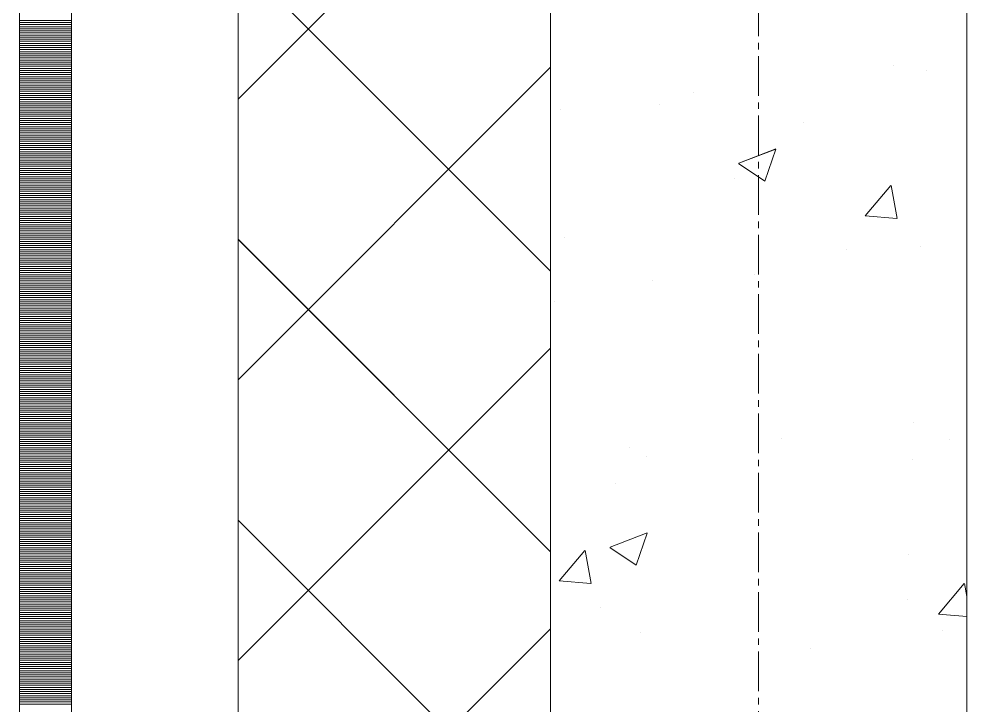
# Model space of a CAD drawing. Header units: millimetres. Extents: x 470010 to 1231400, y -134005 to 421770.
# Drawn here: x 672518.6 to 672983.6, y -61911.2 to -61582 of the extents above; entities that cross this region are included whole.
import ezdxf
from ezdxf.enums import TextEntityAlignment as Align

# ---------------------------------------------------------------- set-up
doc = ezdxf.new("R2010")
doc.units = ezdxf.units.MM
doc.linetypes.add('CENTER2', pattern=[28.575, 19.05, -3.175, 3.175, -3.175])
doc.linetypes.add('DASHED', pattern=[19.05, 12.7, -6.35])
doc.layers.get('Defpoints').update_dxf_attribs({"color": 140})
doc.layers.add('АР_Делит', color=120, linetype='Continuous', lineweight=0, plot=False)
for name, color, linetype, lineweight in [('АР_Стены ПЕНОблок', 52, 'Continuous', 20), ('АР_Тонкая', 254, 'Continuous', 5), ('АР_Утеплитель', 31, 'Continuous', 0), ('АР_Штриховка', 8, 'Continuous', 0)]:
    doc.layers.add(name, color=color, linetype=linetype, lineweight=lineweight)
doc.layers.add('РД_Оси_100', color=7, linetype='Continuous', lineweight=0, true_color=0x525252)
doc.styles.add('style1', font='ARIALN.TTF')

# ---------------------------------------------------------------- blocks, each defined once
blk = doc.blocks.new('СОШ_2200_АР_ОСИ_М100_28.05.24')
at = {"layer": 'АР_Делит', "color": 251, "linetype": 'DASHED', "true_color": 0x636466}
blk.add_lwpolyline([(114955, 135155), (114955, -355), (93595.036, -355), (93595.036, 13855), (94145, 13855), (94145, 68320), (66055, 68320), (66055, 13857.73), (83455, 13857.73), (83455, -355), (45245, -355), (45245, 13145), (44695, 13145), (44695, 26755), (45245, 26755), (45245, 68320), (20455, 68320), (20455, 26755), (27955, 26755), (27955, 13145), (-355, 13145), (-355, 100855)], dxfattribs=at)
at = {"layer": 'РД_Оси_100', "color": 251, "linetype": 'CENTER2', "true_color": 0x636466}
blk.add_line((0, -6155), (0, 139938.679), dxfattribs=at)
blk = doc.blocks.new('A$C9108343f')
at = {"layer": 'АР_Стены ПЕНОблок', "color": 18, "linetype": 'Continuous', "lineweight": 20, "true_color": 0x000000}
for p, q in [((7054.96, 97555), (7054.96, 21355)), ((7254.96, 21355), (7254.96, 97555))]:
    blk.add_line(p, q, dxfattribs=at)
at = {"layer": 'АР_Тонкая', "color": 18, "linetype": 'Continuous', "lineweight": 5, "true_color": 0x000000}
for p, q in [((6799.96, 97555), (6799.96, 21355)), ((6824.96, 97555), (6824.96, 21355)), ((6824.96, 21355), (6824.96, 97555)), ((6904.96, 21355), (6904.96, 97555))]:
    blk.add_line(p, q, dxfattribs=at)
at = {"layer": 'АР_Утеплитель', "color": 18, "linetype": 'Continuous', "lineweight": 0, "true_color": 0x000000}
for p, q in [((6904.96, 97555), (6904.96, 21355)), ((7054.96, 21355), (7054.96, 97555))]:
    blk.add_line(p, q, dxfattribs=at)
at = {"layer": 'АР_Штриховка', "color": 18, "linetype": 'Continuous', "lineweight": 0, "true_color": 0x000000}
for p, q in [((6904.96, 38745.99), (7054.96, 38895.99)), ((7054.96, 38663.42), (6904.96, 38813.42)), ((6799.96, 38783.75), (6824.96, 38783.75)), ((6799.96, 38782.75), (6824.96, 38782.75)), ((6799.96, 38781.75), (6824.96, 38781.75)), ((6799.96, 38780.75), (6824.96, 38780.75)), ((6799.96, 38779.75), (6824.96, 38779.75)), ((6799.96, 38778.75), (6824.96, 38778.75)), ((6799.96, 38777.75), (6824.96, 38777.75)), ((6799.96, 38776.75), (6824.96, 38776.75)), ((6799.96, 38775.75), (6824.96, 38775.75)), ((6799.96, 38774.75), (6824.96, 38774.75)), ((6799.96, 38773.75), (6824.96, 38773.75)), ((6799.96, 38772.75), (6824.96, 38772.75)), ((6799.96, 38771.75), (6824.96, 38771.75)), ((6799.96, 38770.75), (6824.96, 38770.75)), ((6799.96, 38769.75), (6824.96, 38769.75)), ((6799.96, 38768.75), (6824.96, 38768.75)), ((6799.96, 38767.75), (6824.96, 38767.75)), ((6799.96, 38766.75), (6824.96, 38766.75)), ((6799.96, 38765.75), (6824.96, 38765.75)), ((6799.96, 38764.75), (6824.96, 38764.75)), ((6799.96, 38763.75), (6824.96, 38763.75)), ((6799.96, 38762.75), (6824.96, 38762.75)), ((6799.96, 38761.75), (6824.96, 38761.75)), ((6799.96, 38760.75), (6824.96, 38760.75)), ((6799.96, 38759.75), (6824.96, 38759.75)), ((6799.96, 38758.75), (6824.96, 38758.75)), ((6799.96, 38757.75), (6824.96, 38757.75)), ((6904.96, 38611.28), (7054.96, 38761.28)), ((7219.76, 38761.98), (7219.76, 38761.98)), ((7235.62, 38759.8), (7235.62, 38759.8)), ((6799.96, 38756.75), (6824.96, 38756.75)), ((6799.96, 38755.75), (6824.96, 38755.75)), ((6799.96, 38754.75), (6824.96, 38754.75)), ((6799.96, 38753.75), (6824.96, 38753.75)), ((6799.96, 38752.75), (6824.96, 38752.75)), ((6799.96, 38751.75), (6824.96, 38751.75)), ((6799.96, 38750.75), (6824.96, 38750.75)), ((6799.96, 38749.75), (6824.96, 38749.75)), ((6799.96, 38748.75), (6824.96, 38748.75)), ((7123.56, 38749.31), (7123.56, 38749.31)), ((6799.96, 38747.75), (6824.96, 38747.75)), ((6799.96, 38746.75), (6824.96, 38746.75)), ((6799.96, 38745.75), (6824.96, 38745.75)), ((6799.96, 38744.75), (6824.96, 38744.75)), ((6799.96, 38743.75), (6824.96, 38743.75)), ((6799.96, 38742.75), (6824.96, 38742.75)), ((6799.96, 38741.75), (6824.96, 38741.75)), ((6799.96, 38740.75), (6824.96, 38740.75)), ((6799.96, 38739.75), (6824.96, 38739.75)), ((7059.97, 38740.94), (7059.97, 38740.94)), ((7107.32, 38743.53), (7107.32, 38743.53)), ((6799.96, 38738.75), (6824.96, 38738.75)), ((6799.96, 38737.75), (6824.96, 38737.75)), ((6799.96, 38736.75), (6824.96, 38736.75)), ((6799.96, 38735.75), (6824.96, 38735.75)), ((6799.96, 38734.75), (6824.96, 38734.75)), ((7176.67, 38734.72), (7176.67, 38734.72)), ((6799.96, 38733.75), (6824.96, 38733.75)), ((6799.96, 38732.75), (6824.96, 38732.75)), ((6799.96, 38731.75), (6824.96, 38731.75)), ((6799.96, 38730.75), (6824.96, 38730.75)), ((6799.96, 38729.75), (6824.96, 38729.75)), ((6799.96, 38728.75), (6824.96, 38728.75)), ((6799.96, 38727.75), (6824.96, 38727.75)), ((6799.96, 38726.75), (6824.96, 38726.75)), ((6799.96, 38725.75), (6824.96, 38725.75)), ((6799.96, 38724.75), (6824.96, 38724.75)), ((6799.96, 38723.75), (6824.96, 38723.75)), ((6799.96, 38722.75), (6824.96, 38722.75)), ((6799.96, 38721.75), (6824.96, 38721.75)), ((6799.96, 38720.75), (6824.96, 38720.75)), ((7145.44, 38715.24), (7163.23, 38722.06)), ((7158.03, 38706.58), (7163.18, 38721.93)), ((6799.96, 38719.75), (6824.96, 38719.75)), ((6799.96, 38718.75), (6824.96, 38718.75)), ((6799.96, 38717.75), (6824.96, 38717.75)), ((6799.96, 38716.75), (6824.96, 38716.75)), ((6799.96, 38715.75), (6824.96, 38715.75)), ((6799.96, 38714.75), (6824.96, 38714.75)), ((6799.96, 38713.75), (6824.96, 38713.75)), ((6799.96, 38712.75), (6824.96, 38712.75)), ((6799.96, 38711.75), (6824.96, 38711.75)), ((7145.38, 38715.11), (7158.02, 38706.58)), ((6799.96, 38710.75), (6824.96, 38710.75)), ((6799.96, 38709.75), (6824.96, 38709.75)), ((6799.96, 38708.75), (6824.96, 38708.75)), ((6799.96, 38707.75), (6824.96, 38707.75)), ((6799.96, 38706.75), (6824.96, 38706.75)), ((7143.61, 38708.07), (7143.61, 38708.07)), ((6799.96, 38705.75), (6824.96, 38705.75)), ((6799.96, 38704.75), (6824.96, 38704.75)), ((6799.96, 38703.75), (6824.96, 38703.75)), ((6799.96, 38702.75), (6824.96, 38702.75)), ((7206.16, 38689.98), (7218.4, 38704.58)), ((7221.51, 38688.68), (7218.57, 38704.6)), ((6799.96, 38701.75), (6824.96, 38701.75)), ((6799.96, 38700.75), (6824.96, 38700.75)), ((6799.96, 38699.75), (6824.96, 38699.75)), ((6799.96, 38698.75), (6824.96, 38698.75)), ((6799.96, 38697.75), (6824.96, 38697.75)), ((6799.96, 38696.75), (6824.96, 38696.75)), ((6799.96, 38695.75), (6824.96, 38695.75)), ((6799.96, 38694.75), (6824.96, 38694.75)), ((6799.96, 38693.75), (6824.96, 38693.75)), ((6799.96, 38692.75), (6824.96, 38692.75)), ((6799.96, 38691.75), (6824.96, 38691.75)), ((6799.96, 38690.75), (6824.96, 38690.75)), ((6799.96, 38689.75), (6824.96, 38689.75)), ((6799.96, 38688.75), (6824.96, 38688.75)), ((7206.16, 38689.98), (7221.34, 38688.65)), ((6799.96, 38687.75), (6824.96, 38687.75)), ((6799.96, 38686.75), (6824.96, 38686.75)), ((6799.96, 38685.75), (6824.96, 38685.75)), ((6799.96, 38684.75), (6824.96, 38684.75)), ((6799.96, 38683.75), (6824.96, 38683.75)), ((6799.96, 38682.75), (6824.96, 38682.75)), ((6799.96, 38681.75), (6824.96, 38681.75)), ((6799.96, 38680.75), (6824.96, 38680.75)), ((6799.96, 38679.75), (6824.96, 38679.75)), ((6799.96, 38678.75), (6824.96, 38678.75)), ((7054.96, 38528.72), (6904.96, 38678.72)), ((7061.58, 38679.68), (7061.58, 38679.68)), ((6799.96, 38677.75), (6824.96, 38677.75)), ((6799.96, 38676.75), (6824.96, 38676.75)), ((6799.96, 38675.75), (6824.96, 38675.75)), ((6799.96, 38674.75), (6824.96, 38674.75)), ((7232.53, 38675.24), (7232.53, 38675.24)), ((6799.96, 38673.75), (6824.96, 38673.75)), ((6799.96, 38672.75), (6824.96, 38672.75)), ((6799.96, 38671.75), (6824.96, 38671.75)), ((6799.96, 38670.75), (6824.96, 38670.75)), ((6799.96, 38669.75), (6824.96, 38669.75)), ((7197.17, 38673.95), (7197.17, 38673.95)), ((6799.96, 38668.75), (6824.96, 38668.75)), ((6799.96, 38667.75), (6824.96, 38667.75)), ((6799.96, 38666.75), (6824.96, 38666.75)), ((6799.96, 38665.75), (6824.96, 38665.75)), ((6799.96, 38664.75), (6824.96, 38664.75)), ((6799.96, 38663.75), (6824.96, 38663.75)), ((6799.96, 38662.75), (6824.96, 38662.75)), ((6799.96, 38661.75), (6824.96, 38661.75)), ((6799.96, 38660.75), (6824.96, 38660.75)), ((7152.94, 38661.8), (7152.94, 38661.8)), ((6799.96, 38659.75), (6824.96, 38659.75)), ((6799.96, 38658.75), (6824.96, 38658.75)), ((6799.96, 38657.75), (6824.96, 38657.75)), ((6799.96, 38656.75), (6824.96, 38656.75)), ((6799.96, 38655.75), (6824.96, 38655.75)), ((7104.24, 38658.98), (7104.24, 38658.98)), ((6799.96, 38654.75), (6824.96, 38654.75)), ((6799.96, 38653.75), (6824.96, 38653.75)), ((6799.96, 38652.75), (6824.96, 38652.75)), ((6799.96, 38651.75), (6824.96, 38651.75)), ((6799.96, 38650.75), (6824.96, 38650.75)), ((6799.96, 38649.75), (6824.96, 38649.75)), ((6799.96, 38648.75), (6824.96, 38648.75)), ((6799.96, 38647.75), (6824.96, 38647.75)), ((6799.96, 38646.75), (6824.96, 38646.75)), ((7056.74, 38649.13), (7056.74, 38649.13)), ((6799.96, 38645.75), (6824.96, 38645.75)), ((6799.96, 38644.75), (6824.96, 38644.75)), ((6799.96, 38643.75), (6824.96, 38643.75)), ((6799.96, 38642.75), (6824.96, 38642.75)), ((6799.96, 38641.75), (6824.96, 38641.75)), ((6799.96, 38640.75), (6824.96, 38640.75)), ((6799.96, 38639.75), (6824.96, 38639.75)), ((6799.96, 38638.75), (6824.96, 38638.75)), ((6799.96, 38637.75), (6824.96, 38637.75)), ((6799.96, 38636.75), (6824.96, 38636.75)), ((6799.96, 38635.75), (6824.96, 38635.75)), ((6799.96, 38634.75), (6824.96, 38634.75)), ((6799.96, 38633.75), (6824.96, 38633.75)), ((6799.96, 38632.75), (6824.96, 38632.75)), ((6799.96, 38631.75), (6824.96, 38631.75)), ((6799.96, 38630.75), (6824.96, 38630.75)), ((6799.96, 38629.75), (6824.96, 38629.75)), ((6799.96, 38628.75), (6824.96, 38628.75)), ((6799.96, 38627.75), (6824.96, 38627.75)), ((6799.96, 38626.75), (6824.96, 38626.75)), ((6799.96, 38625.75), (6824.96, 38625.75)), ((6799.96, 38624.75), (6824.96, 38624.75)), ((6799.96, 38623.75), (6824.96, 38623.75)), ((6904.96, 38476.58), (7054.96, 38626.58)), ((6799.96, 38622.75), (6824.96, 38622.75)), ((6799.96, 38621.75), (6824.96, 38621.75)), ((6799.96, 38620.75), (6824.96, 38620.75)), ((6799.96, 38619.75), (6824.96, 38619.75)), ((6799.96, 38618.75), (6824.96, 38618.75)), ((6799.96, 38617.75), (6824.96, 38617.75)), ((6799.96, 38616.75), (6824.96, 38616.75)), ((6799.96, 38615.75), (6824.96, 38615.75)), ((6799.96, 38614.75), (6824.96, 38614.75)), ((6799.96, 38613.75), (6824.96, 38613.75)), ((6799.96, 38612.75), (6824.96, 38612.75)), ((6799.96, 38611.75), (6824.96, 38611.75)), ((6799.96, 38610.75), (6824.96, 38610.75)), ((6799.96, 38609.75), (6824.96, 38609.75)), ((6799.96, 38608.75), (6824.96, 38608.75)), ((6799.96, 38607.75), (6824.96, 38607.75)), ((6799.96, 38606.75), (6824.96, 38606.75)), ((6799.96, 38605.75), (6824.96, 38605.75)), ((6799.96, 38604.75), (6824.96, 38604.75)), ((6799.96, 38603.75), (6824.96, 38603.75)), ((6799.96, 38602.75), (6824.96, 38602.75)), ((6799.96, 38601.75), (6824.96, 38601.75)), ((6799.96, 38600.75), (6824.96, 38600.75)), ((6799.96, 38599.75), (6824.96, 38599.75)), ((6799.96, 38598.75), (6824.96, 38598.75)), ((6799.96, 38597.75), (6824.96, 38597.75)), ((6799.96, 38596.75), (6824.96, 38596.75)), ((6799.96, 38595.75), (6824.96, 38595.75)), ((6799.96, 38594.75), (6824.96, 38594.75)), ((6799.96, 38593.75), (6824.96, 38593.75)), ((6799.96, 38592.75), (6824.96, 38592.75)), ((6799.96, 38591.75), (6824.96, 38591.75)), ((6799.96, 38590.75), (6824.96, 38590.75)), ((7229.44, 38590.69), (7229.44, 38590.69)), ((6799.96, 38589.75), (6824.96, 38589.75)), ((6799.96, 38588.75), (6824.96, 38588.75)), ((6799.96, 38587.75), (6824.96, 38587.75)), ((6799.96, 38586.75), (6824.96, 38586.75)), ((6799.96, 38585.75), (6824.96, 38585.75)), ((6799.96, 38584.75), (6824.96, 38584.75)), ((6799.96, 38583.75), (6824.96, 38583.75)), ((6799.96, 38582.75), (6824.96, 38582.75)), ((6799.96, 38581.75), (6824.96, 38581.75)), ((7166.19, 38583.17), (7166.19, 38583.17)), ((7246.53, 38582.74), (7246.53, 38582.74)), ((6799.96, 38580.75), (6824.96, 38580.75)), ((6799.96, 38579.75), (6824.96, 38579.75)), ((6799.96, 38578.75), (6824.96, 38578.75)), ((6799.96, 38577.75), (6824.96, 38577.75)), ((6799.96, 38576.75), (6824.96, 38576.75)), ((7093.08, 38578.96), (7093.08, 38578.96)), ((6799.96, 38575.75), (6824.96, 38575.75)), ((6799.96, 38574.75), (6824.96, 38574.75)), ((6799.96, 38573.75), (6824.96, 38573.75)), ((6799.96, 38572.75), (6824.96, 38572.75)), ((6799.96, 38571.75), (6824.96, 38571.75)), ((7101.15, 38574.42), (7101.15, 38574.42)), ((7228.67, 38573.23), (7228.67, 38573.23)), ((6799.96, 38570.75), (6824.96, 38570.75)), ((6799.96, 38569.75), (6824.96, 38569.75)), ((6799.96, 38568.75), (6824.96, 38568.75)), ((6799.96, 38567.75), (6824.96, 38567.75)), ((6799.96, 38566.75), (6824.96, 38566.75)), ((6799.96, 38565.75), (6824.96, 38565.75)), ((6799.96, 38564.75), (6824.96, 38564.75)), ((6799.96, 38563.75), (6824.96, 38563.75)), ((6799.96, 38562.75), (6824.96, 38562.75)), ((6799.96, 38561.75), (6824.96, 38561.75)), ((6799.96, 38560.75), (6824.96, 38560.75)), ((6799.96, 38559.75), (6824.96, 38559.75)), ((6799.96, 38558.75), (6824.96, 38558.75)), ((7086.12, 38561.62), (7086.12, 38561.62)), ((6799.96, 38557.75), (6824.96, 38557.75)), ((6799.96, 38556.75), (6824.96, 38556.75)), ((6799.96, 38555.75), (6824.96, 38555.75)), ((6799.96, 38554.75), (6824.96, 38554.75)), ((6799.96, 38553.75), (6824.96, 38553.75)), ((6799.96, 38552.75), (6824.96, 38552.75)), ((6799.96, 38551.75), (6824.96, 38551.75)), ((6799.96, 38550.75), (6824.96, 38550.75)), ((6799.96, 38549.75), (6824.96, 38549.75)), ((6799.96, 38548.75), (6824.96, 38548.75)), ((6799.96, 38547.75), (6824.96, 38547.75)), ((6799.96, 38546.75), (6824.96, 38546.75)), ((6799.96, 38545.75), (6824.96, 38545.75)), ((6799.96, 38544.75), (6824.96, 38544.75)), ((7054.96, 38394.01), (6904.96, 38544.01)), ((6799.96, 38543.75), (6824.96, 38543.75)), ((6799.96, 38542.75), (6824.96, 38542.75)), ((6799.96, 38541.75), (6824.96, 38541.75)), ((6799.96, 38540.75), (6824.96, 38540.75)), ((6799.96, 38539.75), (6824.96, 38539.75)), ((6799.96, 38538.75), (6824.96, 38538.75)), ((6799.96, 38537.75), (6824.96, 38537.75)), ((6799.96, 38536.75), (6824.96, 38536.75)), ((6799.96, 38535.75), (6824.96, 38535.75)), ((6799.96, 38534.75), (6824.96, 38534.75)), ((7083.64, 38531.05), (7101.43, 38537.88)), ((7096.23, 38522.39), (7101.38, 38537.74)), ((6799.96, 38533.75), (6824.96, 38533.75)), ((6799.96, 38532.75), (6824.96, 38532.75)), ((6799.96, 38531.75), (6824.96, 38531.75)), ((6799.96, 38530.75), (6824.96, 38530.75)), ((7083.58, 38530.92), (7096.22, 38522.4)), ((6799.96, 38529.75), (6824.96, 38529.75)), ((6799.96, 38528.75), (6824.96, 38528.75)), ((6799.96, 38527.75), (6824.96, 38527.75)), ((6799.96, 38526.75), (6824.96, 38526.75)), ((6799.96, 38525.75), (6824.96, 38525.75)), ((7059.22, 38514.86), (7071.46, 38529.46)), ((7074.56, 38513.56), (7071.63, 38529.48)), ((7227.05, 38527.4), (7227.05, 38527.4)), ((6799.96, 38524.75), (6824.96, 38524.75)), ((6799.96, 38523.75), (6824.96, 38523.75)), ((6799.96, 38522.75), (6824.96, 38522.75)), ((6799.96, 38521.75), (6824.96, 38521.75)), ((6799.96, 38520.75), (6824.96, 38520.75)), ((6799.96, 38519.75), (6824.96, 38519.75)), ((6799.96, 38518.75), (6824.96, 38518.75)), ((6799.96, 38517.75), (6824.96, 38517.75)), ((6799.96, 38516.75), (6824.96, 38516.75)), ((6799.96, 38515.75), (6824.96, 38515.75)), ((6799.96, 38514.75), (6824.96, 38514.75)), ((6799.96, 38513.75), (6824.96, 38513.75)), ((6799.96, 38512.75), (6824.96, 38512.75)), ((6799.96, 38511.75), (6824.96, 38511.75)), ((7059.22, 38514.86), (7074.4, 38513.53)), ((7241.4, 38498.93), (7253.65, 38513.52)), ((7254.96, 38507.33), (7253.81, 38513.54)), ((6799.96, 38510.75), (6824.96, 38510.75)), ((6799.96, 38509.75), (6824.96, 38509.75)), ((6799.96, 38508.75), (6824.96, 38508.75)), ((6799.96, 38507.75), (6824.96, 38507.75)), ((6799.96, 38506.75), (6824.96, 38506.75)), ((6799.96, 38505.75), (6824.96, 38505.75)), ((6799.96, 38504.75), (6824.96, 38504.75)), ((6799.96, 38503.75), (6824.96, 38503.75)), ((6799.96, 38502.75), (6824.96, 38502.75)), ((7226.35, 38506.13), (7226.35, 38506.13)), ((6799.96, 38501.75), (6824.96, 38501.75)), ((6799.96, 38500.75), (6824.96, 38500.75)), ((6799.96, 38499.75), (6824.96, 38499.75)), ((6799.96, 38498.75), (6824.96, 38498.75)), ((6799.96, 38497.75), (6824.96, 38497.75)), ((7078.92, 38501.98), (7078.92, 38501.98)), ((7241.4, 38498.92), (7254.96, 38497.73)), ((6799.96, 38496.75), (6824.96, 38496.75)), ((6799.96, 38495.75), (6824.96, 38495.75)), ((6799.96, 38494.75), (6824.96, 38494.75)), ((6799.96, 38493.75), (6824.96, 38493.75)), ((6799.96, 38492.75), (6824.96, 38492.75)), ((6799.96, 38491.75), (6824.96, 38491.75)), ((6799.96, 38490.75), (6824.96, 38490.75)), ((6799.96, 38489.75), (6824.96, 38489.75)), ((6799.96, 38488.75), (6824.96, 38488.75)), ((6904.96, 38341.88), (7054.96, 38491.88)), ((7098.06, 38489.87), (7098.06, 38489.87)), ((7243.3, 38490.93), (7243.3, 38490.93)), ((6799.96, 38487.75), (6824.96, 38487.75)), ((6799.96, 38486.75), (6824.96, 38486.75)), ((6799.96, 38485.75), (6824.96, 38485.75)), ((6799.96, 38484.75), (6824.96, 38484.75)), ((6799.96, 38483.75), (6824.96, 38483.75)), ((6799.96, 38482.75), (6824.96, 38482.75)), ((6799.96, 38481.75), (6824.96, 38481.75)), ((6799.96, 38480.75), (6824.96, 38480.75)), ((6799.96, 38479.75), (6824.96, 38479.75)), ((6799.96, 38478.75), (6824.96, 38478.75)), ((7179.71, 38482.55), (7179.71, 38482.55)), ((6799.96, 38477.75), (6824.96, 38477.75)), ((6799.96, 38476.75), (6824.96, 38476.75)), ((6799.96, 38475.75), (6824.96, 38475.75)), ((6799.96, 38474.75), (6824.96, 38474.75)), ((6799.96, 38473.75), (6824.96, 38473.75)), ((6799.96, 38472.75), (6824.96, 38472.75)), ((6799.96, 38471.75), (6824.96, 38471.75)), ((6799.96, 38470.75), (6824.96, 38470.75)), ((6799.96, 38469.75), (6824.96, 38469.75)), ((6799.96, 38468.75), (6824.96, 38468.75)), ((6799.96, 38467.75), (6824.96, 38467.75)), ((6799.96, 38466.75), (6824.96, 38466.75)), ((6799.96, 38465.75), (6824.96, 38465.75)), ((6799.96, 38464.75), (6824.96, 38464.75)), ((6799.96, 38463.75), (6824.96, 38463.75)), ((6799.96, 38462.75), (6824.96, 38462.75)), ((6799.96, 38461.75), (6824.96, 38461.75)), ((6799.96, 38460.75), (6824.96, 38460.75)), ((6799.96, 38459.75), (6824.96, 38459.75)), ((6799.96, 38458.75), (6824.96, 38458.75)), ((6799.96, 38457.75), (6824.96, 38457.75)), ((6799.96, 38456.75), (6824.96, 38456.75)), ((6799.96, 38455.75), (6824.96, 38455.75))]:
    blk.add_line(p, q, dxfattribs=at)
at = {"layer": 'РД_Оси_100'}
blk.add_blockref('СОШ_2200_АР_ОСИ_М100_28.05.24', (7154.96, 6755), dxfattribs=at)
at = {"layer": 'Defpoints', "color": 18, "true_color": 0x000000, "style": 'style1'}
for p in [(143949.34, 316089.12), (143974.98, 281639.5), (143890.4, 273244.71), (143839.99, 264276.81), (143967.75, 254892.38), (12251.96, 104178.14), (12382.58, 96023.14)]:
    blk.add_attdef('АР-ПОМЕЩЕНИЕ:НАИМЕНОВАНИЕ', text='', height=100, dxfattribs=at).set_placement(p, align=Align.MIDDLE)
at = {"layer": 'Defpoints', "color": 18, "true_color": 0x000000, "style": 'style1', "flags": 8}
for p in [(143951.3, 279099.09), (143848.34, 269251.11), (143875.33, 260094.25), (144049.74, 250824.7), (163419.28, 238153.36), (155897.46, 237965.97), (183037.2, 237965.97), (143342.94, 237876.19)]:
    blk.add_attdef('АР-ПОМЕЩЕНИЕ:НАИМЕНОВАНИЕ', text='', height=100, dxfattribs=at).set_placement(p, align=Align.MIDDLE)

msp = doc.modelspace()

# ---------------------------------------------------------------- linework, layer by layer
at = {"layer": 'АР_Стены ПЕНОблок', "color": 18, "linetype": 'Continuous', "lineweight": 20, "true_color": 0x000000}
for p, q in [((672773.57, -2811.242), (672773.57, -79011.242)), ((672973.57, -79011.242), (672973.57, -2811.242))]:
    msp.add_line(p, q, dxfattribs=at)
at = {"layer": 'АР_Тонкая', "color": 18, "linetype": 'Continuous', "lineweight": 5, "true_color": 0x000000}
for p, q in [((672518.57, -2811.242), (672518.57, -79011.242)), ((672543.57, -2811.242), (672543.57, -79011.242)), ((672543.57, -79011.242), (672543.57, -2811.242)), ((672623.57, -79011.242), (672623.57, -2811.242))]:
    msp.add_line(p, q, dxfattribs=at)
at = {"layer": 'АР_Утеплитель', "color": 18, "linetype": 'Continuous', "lineweight": 0, "true_color": 0x000000}
for p, q in [((672623.57, -2811.242), (672623.57, -79011.242)), ((672773.57, -79011.242), (672773.57, -2811.242))]:
    msp.add_line(p, q, dxfattribs=at)
at = {"layer": 'АР_Штриховка', "color": 18, "linetype": 'Continuous', "lineweight": 0, "true_color": 0x000000}
for p, q in [((672623.57, -61620.254), (672773.57, -61470.254)), ((672773.57, -61702.821), (672623.57, -61552.821)), ((672518.57, -61582.492), (672543.57, -61582.492)), ((672518.57, -61583.492), (672543.57, -61583.492)), ((672518.57, -61584.492), (672543.57, -61584.492)), ((672518.57, -61585.492), (672543.57, -61585.492)), ((672518.57, -61586.492), (672543.57, -61586.492)), ((672518.57, -61587.492), (672543.57, -61587.492)), ((672518.57, -61588.492), (672543.57, -61588.492)), ((672518.57, -61589.492), (672543.57, -61589.492)), ((672518.57, -61590.492), (672543.57, -61590.492)), ((672518.57, -61591.492), (672543.57, -61591.492)), ((672518.57, -61592.492), (672543.57, -61592.492)), ((672518.57, -61593.492), (672543.57, -61593.492)), ((672518.57, -61594.492), (672543.57, -61594.492)), ((672518.57, -61595.492), (672543.57, -61595.492)), ((672518.57, -61596.492), (672543.57, -61596.492)), ((672518.57, -61597.492), (672543.57, -61597.492)), ((672518.57, -61598.492), (672543.57, -61598.492)), ((672518.57, -61599.492), (672543.57, -61599.492)), ((672518.57, -61600.492), (672543.57, -61600.492)), ((672518.57, -61601.492), (672543.57, -61601.492)), ((672518.57, -61602.492), (672543.57, -61602.492)), ((672518.57, -61603.492), (672543.57, -61603.492)), ((672518.57, -61604.492), (672543.57, -61604.492)), ((672518.57, -61605.492), (672543.57, -61605.492)), ((672518.57, -61606.492), (672543.57, -61606.492)), ((672518.57, -61607.492), (672543.57, -61607.492)), ((672623.57, -61754.958), (672773.57, -61604.958)), ((672518.57, -61608.492), (672543.57, -61608.492)), ((672518.57, -61609.492), (672543.57, -61609.492)), ((672518.57, -61610.492), (672543.57, -61610.492)), ((672518.57, -61611.492), (672543.57, -61611.492)), ((672518.57, -61612.492), (672543.57, -61612.492)), ((672518.57, -61613.492), (672543.57, -61613.492)), ((672518.57, -61614.492), (672543.57, -61614.492)), ((672518.57, -61615.492), (672543.57, -61615.492)), ((672518.57, -61616.492), (672543.57, -61616.492)), ((672518.57, -61617.492), (672543.57, -61617.492)), ((672518.57, -61618.492), (672543.57, -61618.492)), ((672518.57, -61619.492), (672543.57, -61619.492)), ((672518.57, -61620.492), (672543.57, -61620.492)), ((672518.57, -61621.492), (672543.57, -61621.492)), ((672518.57, -61622.492), (672543.57, -61622.492)), ((672518.57, -61623.492), (672543.57, -61623.492)), ((672518.57, -61624.492), (672543.57, -61624.492)), ((672518.57, -61625.492), (672543.57, -61625.492)), ((672518.57, -61626.492), (672543.57, -61626.492)), ((672518.57, -61627.492), (672543.57, -61627.492)), ((672518.57, -61628.492), (672543.57, -61628.492)), ((672518.57, -61629.492), (672543.57, -61629.492)), ((672518.57, -61630.492), (672543.57, -61630.492)), ((672518.57, -61631.492), (672543.57, -61631.492)), ((672518.57, -61632.492), (672543.57, -61632.492)), ((672518.57, -61633.492), (672543.57, -61633.492)), ((672518.57, -61634.492), (672543.57, -61634.492)), ((672518.57, -61635.492), (672543.57, -61635.492)), ((672518.57, -61636.492), (672543.57, -61636.492)), ((672518.57, -61637.492), (672543.57, -61637.492)), ((672518.57, -61638.492), (672543.57, -61638.492)), ((672518.57, -61639.492), (672543.57, -61639.492)), ((672518.57, -61640.492), (672543.57, -61640.492)), ((672518.57, -61641.492), (672543.57, -61641.492)), ((672518.57, -61642.492), (672543.57, -61642.492)), ((672518.57, -61643.492), (672543.57, -61643.492)), ((672518.57, -61644.492), (672543.57, -61644.492)), ((672864.055, -61651.005), (672881.84, -61644.178)), ((672876.642, -61659.661), (672881.792, -61644.312)), ((672518.57, -61645.492), (672543.57, -61645.492)), ((672518.57, -61646.492), (672543.57, -61646.492)), ((672518.57, -61647.492), (672543.57, -61647.492)), ((672518.57, -61648.492), (672543.57, -61648.492)), ((672518.57, -61649.492), (672543.57, -61649.492)), ((672518.57, -61650.492), (672543.57, -61650.492)), ((672518.57, -61651.492), (672543.57, -61651.492)), ((672518.57, -61652.492), (672543.57, -61652.492)), ((672518.57, -61653.492), (672543.57, -61653.492)), ((672863.996, -61651.135), (672876.631, -61659.657)), ((672518.57, -61654.492), (672543.57, -61654.492)), ((672518.57, -61655.492), (672543.57, -61655.492)), ((672518.57, -61656.492), (672543.57, -61656.492)), ((672518.57, -61657.492), (672543.57, -61657.492)), ((672518.57, -61658.492), (672543.57, -61658.492)), ((672518.57, -61659.492), (672543.57, -61659.492)), ((672518.57, -61660.492), (672543.57, -61660.492)), ((672518.57, -61661.492), (672543.57, -61661.492)), ((672518.57, -61662.492), (672543.57, -61662.492)), ((672518.57, -61663.492), (672543.57, -61663.492)), ((672924.769, -61676.26), (672937.014, -61661.667)), ((672940.118, -61677.562), (672937.181, -61661.641)), ((672518.57, -61664.492), (672543.57, -61664.492)), ((672518.57, -61665.492), (672543.57, -61665.492)), ((672518.57, -61666.492), (672543.57, -61666.492)), ((672518.57, -61667.492), (672543.57, -61667.492)), ((672518.57, -61668.492), (672543.57, -61668.492)), ((672518.57, -61669.492), (672543.57, -61669.492)), ((672518.57, -61670.492), (672543.57, -61670.492)), ((672518.57, -61671.492), (672543.57, -61671.492)), ((672518.57, -61672.492), (672543.57, -61672.492)), ((672518.57, -61673.492), (672543.57, -61673.492)), ((672518.57, -61674.492), (672543.57, -61674.492)), ((672518.57, -61675.492), (672543.57, -61675.492)), ((672518.57, -61676.492), (672543.57, -61676.492)), ((672518.57, -61677.492), (672543.57, -61677.492)), ((672924.769, -61676.264), (672939.951, -61677.593)), ((672518.57, -61678.492), (672543.57, -61678.492)), ((672518.57, -61679.492), (672543.57, -61679.492)), ((672518.57, -61680.492), (672543.57, -61680.492)), ((672518.57, -61681.492), (672543.57, -61681.492)), ((672518.57, -61682.492), (672543.57, -61682.492)), ((672518.57, -61683.492), (672543.57, -61683.492)), ((672518.57, -61684.492), (672543.57, -61684.492)), ((672518.57, -61685.492), (672543.57, -61685.492)), ((672518.57, -61686.492), (672543.57, -61686.492)), ((672518.57, -61687.492), (672543.57, -61687.492)), ((672518.57, -61688.492), (672543.57, -61688.492)), ((672518.57, -61689.492), (672543.57, -61689.492)), ((672518.57, -61690.492), (672543.57, -61690.492)), ((672518.57, -61691.492), (672543.57, -61691.492)), ((672773.57, -61837.524), (672623.57, -61687.524)), ((672518.57, -61692.492), (672543.57, -61692.492)), ((672518.57, -61693.492), (672543.57, -61693.492)), ((672518.57, -61694.492), (672543.57, -61694.492)), ((672518.57, -61695.492), (672543.57, -61695.492)), ((672518.57, -61696.492), (672543.57, -61696.492)), ((672518.57, -61697.492), (672543.57, -61697.492)), ((672518.57, -61698.492), (672543.57, -61698.492)), ((672518.57, -61699.492), (672543.57, -61699.492)), ((672518.57, -61700.492), (672543.57, -61700.492)), ((672518.57, -61701.492), (672543.57, -61701.492)), ((672518.57, -61702.492), (672543.57, -61702.492)), ((672518.57, -61703.492), (672543.57, -61703.492)), ((672518.57, -61704.492), (672543.57, -61704.492)), ((672518.57, -61705.492), (672543.57, -61705.492)), ((672518.57, -61706.492), (672543.57, -61706.492)), ((672518.57, -61707.492), (672543.57, -61707.492)), ((672518.57, -61708.492), (672543.57, -61708.492)), ((672518.57, -61709.492), (672543.57, -61709.492)), ((672518.57, -61710.492), (672543.57, -61710.492)), ((672518.57, -61711.492), (672543.57, -61711.492)), ((672518.57, -61712.492), (672543.57, -61712.492)), ((672518.57, -61713.492), (672543.57, -61713.492)), ((672518.57, -61714.492), (672543.57, -61714.492)), ((672518.57, -61715.492), (672543.57, -61715.492)), ((672518.57, -61716.492), (672543.57, -61716.492)), ((672518.57, -61717.492), (672543.57, -61717.492)), ((672518.57, -61718.492), (672543.57, -61718.492)), ((672518.57, -61719.492), (672543.57, -61719.492)), ((672518.57, -61720.492), (672543.57, -61720.492)), ((672518.57, -61721.492), (672543.57, -61721.492)), ((672518.57, -61722.492), (672543.57, -61722.492)), ((672518.57, -61723.492), (672543.57, -61723.492)), ((672518.57, -61724.492), (672543.57, -61724.492)), ((672518.57, -61725.492), (672543.57, -61725.492)), ((672518.57, -61726.492), (672543.57, -61726.492)), ((672518.57, -61727.492), (672543.57, -61727.492)), ((672518.57, -61728.492), (672543.57, -61728.492)), ((672518.57, -61729.492), (672543.57, -61729.492)), ((672518.57, -61730.492), (672543.57, -61730.492)), ((672518.57, -61731.492), (672543.57, -61731.492)), ((672518.57, -61732.492), (672543.57, -61732.492)), ((672518.57, -61733.492), (672543.57, -61733.492)), ((672518.57, -61734.492), (672543.57, -61734.492)), ((672518.57, -61735.492), (672543.57, -61735.492)), ((672518.57, -61736.492), (672543.57, -61736.492)), ((672518.57, -61737.492), (672543.57, -61737.492)), ((672518.57, -61738.492), (672543.57, -61738.492)), ((672518.57, -61739.492), (672543.57, -61739.492)), ((672518.57, -61740.492), (672543.57, -61740.492)), ((672518.57, -61741.492), (672543.57, -61741.492)), ((672518.57, -61742.492), (672543.57, -61742.492)), ((672623.57, -61889.661), (672773.57, -61739.661)), ((672518.57, -61743.492), (672543.57, -61743.492)), ((672518.57, -61744.492), (672543.57, -61744.492)), ((672518.57, -61745.492), (672543.57, -61745.492)), ((672518.57, -61746.492), (672543.57, -61746.492)), ((672518.57, -61747.492), (672543.57, -61747.492)), ((672518.57, -61748.492), (672543.57, -61748.492)), ((672518.57, -61749.492), (672543.57, -61749.492)), ((672518.57, -61750.492), (672543.57, -61750.492)), ((672518.57, -61751.492), (672543.57, -61751.492)), ((672518.57, -61752.492), (672543.57, -61752.492)), ((672518.57, -61753.492), (672543.57, -61753.492)), ((672518.57, -61754.492), (672543.57, -61754.492)), ((672518.57, -61755.492), (672543.57, -61755.492)), ((672518.57, -61756.492), (672543.57, -61756.492)), ((672518.57, -61757.492), (672543.57, -61757.492)), ((672518.57, -61758.492), (672543.57, -61758.492)), ((672518.57, -61759.492), (672543.57, -61759.492)), ((672518.57, -61760.492), (672543.57, -61760.492)), ((672518.57, -61761.492), (672543.57, -61761.492)), ((672518.57, -61762.492), (672543.57, -61762.492)), ((672518.57, -61763.492), (672543.57, -61763.492)), ((672518.57, -61764.492), (672543.57, -61764.492)), ((672518.57, -61765.492), (672543.57, -61765.492)), ((672518.57, -61766.492), (672543.57, -61766.492)), ((672518.57, -61767.492), (672543.57, -61767.492)), ((672518.57, -61768.492), (672543.57, -61768.492)), ((672518.57, -61769.492), (672543.57, -61769.492)), ((672518.57, -61770.492), (672543.57, -61770.492)), ((672518.57, -61771.492), (672543.57, -61771.492)), ((672518.57, -61772.492), (672543.57, -61772.492)), ((672518.57, -61773.492), (672543.57, -61773.492)), ((672518.57, -61774.492), (672543.57, -61774.492)), ((672518.57, -61775.492), (672543.57, -61775.492)), ((672518.57, -61776.492), (672543.57, -61776.492)), ((672518.57, -61777.492), (672543.57, -61777.492)), ((672518.57, -61778.492), (672543.57, -61778.492)), ((672518.57, -61779.492), (672543.57, -61779.492)), ((672518.57, -61780.492), (672543.57, -61780.492)), ((672518.57, -61781.492), (672543.57, -61781.492)), ((672518.57, -61782.492), (672543.57, -61782.492)), ((672518.57, -61783.492), (672543.57, -61783.492)), ((672518.57, -61784.492), (672543.57, -61784.492)), ((672518.57, -61785.492), (672543.57, -61785.492)), ((672518.57, -61786.492), (672543.57, -61786.492)), ((672518.57, -61787.492), (672543.57, -61787.492)), ((672518.57, -61788.492), (672543.57, -61788.492)), ((672518.57, -61789.492), (672543.57, -61789.492)), ((672518.57, -61790.492), (672543.57, -61790.492)), ((672518.57, -61791.492), (672543.57, -61791.492)), ((672518.57, -61792.492), (672543.57, -61792.492)), ((672518.57, -61793.492), (672543.57, -61793.492)), ((672518.57, -61794.492), (672543.57, -61794.492)), ((672518.57, -61795.492), (672543.57, -61795.492)), ((672518.57, -61796.492), (672543.57, -61796.492)), ((672518.57, -61797.492), (672543.57, -61797.492)), ((672518.57, -61798.492), (672543.57, -61798.492)), ((672518.57, -61799.492), (672543.57, -61799.492)), ((672518.57, -61800.492), (672543.57, -61800.492)), ((672518.57, -61801.492), (672543.57, -61801.492)), ((672518.57, -61802.492), (672543.57, -61802.492)), ((672518.57, -61803.492), (672543.57, -61803.492)), ((672518.57, -61804.492), (672543.57, -61804.492)), ((672518.57, -61805.492), (672543.57, -61805.492)), ((672518.57, -61806.492), (672543.57, -61806.492)), ((672518.57, -61807.492), (672543.57, -61807.492)), ((672518.57, -61808.492), (672543.57, -61808.492)), ((672518.57, -61809.492), (672543.57, -61809.492)), ((672518.57, -61810.492), (672543.57, -61810.492)), ((672518.57, -61811.492), (672543.57, -61811.492)), ((672518.57, -61812.492), (672543.57, -61812.492)), ((672518.57, -61813.492), (672543.57, -61813.492)), ((672518.57, -61814.492), (672543.57, -61814.492)), ((672518.57, -61815.492), (672543.57, -61815.492)), ((672518.57, -61816.492), (672543.57, -61816.492)), ((672518.57, -61817.492), (672543.57, -61817.492)), ((672518.57, -61818.492), (672543.57, -61818.492)), ((672518.57, -61819.492), (672543.57, -61819.492)), ((672518.57, -61820.492), (672543.57, -61820.492)), ((672518.57, -61821.492), (672543.57, -61821.492)), ((672518.57, -61822.492), (672543.57, -61822.492)), ((672518.57, -61823.492), (672543.57, -61823.492)), ((672518.57, -61824.492), (672543.57, -61824.492)), ((672518.57, -61825.492), (672543.57, -61825.492)), ((672773.57, -61972.228), (672623.57, -61822.228)), ((672518.57, -61826.492), (672543.57, -61826.492)), ((672518.57, -61827.492), (672543.57, -61827.492)), ((672518.57, -61828.492), (672543.57, -61828.492)), ((672518.57, -61829.492), (672543.57, -61829.492)), ((672518.57, -61830.492), (672543.57, -61830.492)), ((672802.253, -61835.193), (672820.037, -61828.366)), ((672814.84, -61843.849), (672819.99, -61828.5)), ((672518.57, -61831.492), (672543.57, -61831.492)), ((672518.57, -61832.492), (672543.57, -61832.492)), ((672518.57, -61833.492), (672543.57, -61833.492)), ((672518.57, -61834.492), (672543.57, -61834.492)), ((672518.57, -61835.492), (672543.57, -61835.492)), ((672802.194, -61835.323), (672814.828, -61843.845)), ((672518.57, -61836.492), (672543.57, -61836.492)), ((672518.57, -61837.492), (672543.57, -61837.492)), ((672518.57, -61838.492), (672543.57, -61838.492)), ((672518.57, -61839.492), (672543.57, -61839.492)), ((672777.828, -61851.378), (672790.073, -61836.785)), ((672793.177, -61852.68), (672790.24, -61836.758)), ((672518.57, -61840.492), (672543.57, -61840.492)), ((672518.57, -61841.492), (672543.57, -61841.492)), ((672518.57, -61842.492), (672543.57, -61842.492)), ((672518.57, -61843.492), (672543.57, -61843.492)), ((672518.57, -61844.492), (672543.57, -61844.492)), ((672518.57, -61845.492), (672543.57, -61845.492)), ((672518.57, -61846.492), (672543.57, -61846.492)), ((672518.57, -61847.492), (672543.57, -61847.492)), ((672518.57, -61848.492), (672543.57, -61848.492)), ((672518.57, -61849.492), (672543.57, -61849.492)), ((672518.57, -61850.492), (672543.57, -61850.492)), ((672518.57, -61851.492), (672543.57, -61851.492)), ((672518.57, -61852.492), (672543.57, -61852.492)), ((672518.57, -61853.492), (672543.57, -61853.492)), ((672777.828, -61851.382), (672793.01, -61852.71)), ((672960.013, -61867.317), (672972.258, -61852.724)), ((672973.57, -61858.909), (672972.424, -61852.698)), ((672518.57, -61854.492), (672543.57, -61854.492)), ((672518.57, -61855.492), (672543.57, -61855.492)), ((672518.57, -61856.492), (672543.57, -61856.492)), ((672518.57, -61857.492), (672543.57, -61857.492)), ((672518.57, -61858.492), (672543.57, -61858.492)), ((672518.57, -61859.492), (672543.57, -61859.492)), ((672518.57, -61860.492), (672543.57, -61860.492)), ((672518.57, -61861.492), (672543.57, -61861.492)), ((672518.57, -61862.492), (672543.57, -61862.492)), ((672518.57, -61863.492), (672543.57, -61863.492)), ((672518.57, -61864.492), (672543.57, -61864.492)), ((672518.57, -61865.492), (672543.57, -61865.492)), ((672518.57, -61866.492), (672543.57, -61866.492)), ((672518.57, -61867.492), (672543.57, -61867.492)), ((672960.012, -61867.321), (672973.57, -61868.507)), ((672518.57, -61868.492), (672543.57, -61868.492)), ((672518.57, -61869.492), (672543.57, -61869.492)), ((672518.57, -61870.492), (672543.57, -61870.492)), ((672518.57, -61871.492), (672543.57, -61871.492)), ((672518.57, -61872.492), (672543.57, -61872.492)), ((672518.57, -61873.492), (672543.57, -61873.492)), ((672518.57, -61874.492), (672543.57, -61874.492)), ((672518.57, -61875.492), (672543.57, -61875.492)), ((672518.57, -61876.492), (672543.57, -61876.492)), ((672518.57, -61877.492), (672543.57, -61877.492)), ((672623.57, -62024.365), (672773.57, -61874.365)), ((672518.57, -61878.492), (672543.57, -61878.492)), ((672518.57, -61879.492), (672543.57, -61879.492)), ((672518.57, -61880.492), (672543.57, -61880.492)), ((672518.57, -61881.492), (672543.57, -61881.492)), ((672518.57, -61882.492), (672543.57, -61882.492)), ((672518.57, -61883.492), (672543.57, -61883.492)), ((672518.57, -61884.492), (672543.57, -61884.492)), ((672518.57, -61885.492), (672543.57, -61885.492)), ((672518.57, -61886.492), (672543.57, -61886.492)), ((672518.57, -61887.492), (672543.57, -61887.492)), ((672518.57, -61888.492), (672543.57, -61888.492)), ((672518.57, -61889.492), (672543.57, -61889.492)), ((672518.57, -61890.492), (672543.57, -61890.492)), ((672518.57, -61891.492), (672543.57, -61891.492)), ((672518.57, -61892.492), (672543.57, -61892.492)), ((672518.57, -61893.492), (672543.57, -61893.492)), ((672518.57, -61894.492), (672543.57, -61894.492)), ((672518.57, -61895.492), (672543.57, -61895.492)), ((672518.57, -61896.492), (672543.57, -61896.492)), ((672518.57, -61897.492), (672543.57, -61897.492)), ((672518.57, -61898.492), (672543.57, -61898.492)), ((672518.57, -61899.492), (672543.57, -61899.492)), ((672518.57, -61900.492), (672543.57, -61900.492)), ((672518.57, -61901.492), (672543.57, -61901.492)), ((672518.57, -61902.492), (672543.57, -61902.492)), ((672518.57, -61903.492), (672543.57, -61903.492)), ((672518.57, -61904.492), (672543.57, -61904.492)), ((672518.57, -61905.492), (672543.57, -61905.492)), ((672518.57, -61906.492), (672543.57, -61906.492)), ((672518.57, -61907.492), (672543.57, -61907.492)), ((672518.57, -61908.492), (672543.57, -61908.492)), ((672518.57, -61909.492), (672543.57, -61909.492)), ((672518.57, -61910.492), (672543.57, -61910.492))]:
    msp.add_line(p, q, dxfattribs=at)

# ---------------------------------------------------------------- block references
msp.add_blockref('A$C9108343f', (665718.612, -100366.242))
at = {"layer": 'РД_Оси_100'}
msp.add_blockref('СОШ_2200_АР_ОСИ_М100_28.05.24', (672873.57, -93611.242), dxfattribs=at)

doc.saveas('drawing.dxf')
